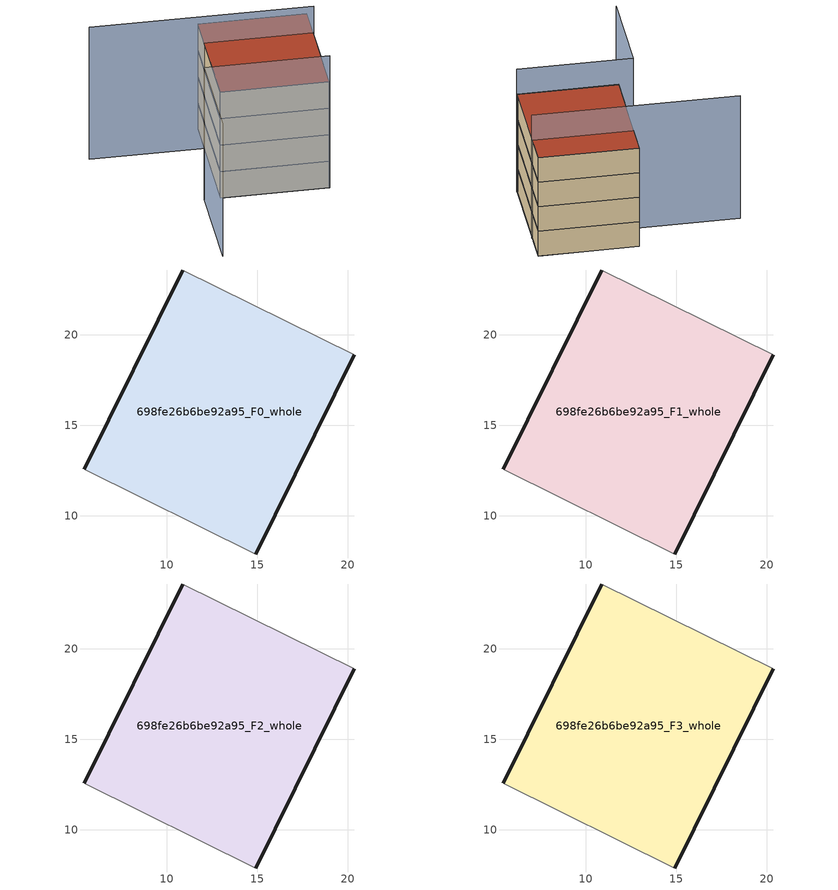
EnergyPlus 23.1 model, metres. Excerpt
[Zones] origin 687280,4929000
698fe26b6be92a95_F0_whole
 floor ground (EU_floor_Construction): 14.92,7.89 20.35,18.91 10.9,23.58 5.45,12.56 z0
 wall outside (EU_wall_Construction): 20.35,18.91 14.92,7.89 / 5.45,12.56 10.9,23.58 z0:3
 wall adiabatic (EU_wall_Construction): 10.9,23.58 20.35,18.91 / 14.92,7.89 5.45,12.56 z0:3
698fe26b6be92a95_F1_whole
 floor to 698fe26b6be92a95_F0_whole (EU_floor_Construction): 14.92,7.89 20.35,18.91 10.9,23.58 5.45,12.56 z3
 wall outside (EU_wall_Construction): 20.35,18.91 14.92,7.89 / 5.45,12.56 10.9,23.58 z3:6
 wall adiabatic (EU_wall_Construction): 10.9,23.58 20.35,18.91 / 14.92,7.89 5.45,12.56 z3:6
698fe26b6be92a95_F2_whole
 floor to 698fe26b6be92a95_F1_whole (EU_floor_Construction): 14.92,7.89 20.35,18.91 10.9,23.58 5.45,12.56 z6
 wall outside (EU_wall_Construction): 20.35,18.91 14.92,7.89 / 5.45,12.56 10.9,23.58 z6:9
 wall adiabatic (EU_wall_Construction): 10.9,23.58 20.35,18.91 / 14.92,7.89 5.45,12.56 z6:9
698fe26b6be92a95_F3_whole
 floor to 698fe26b6be92a95_F2_whole (EU_floor_Construction): 14.92,7.89 20.35,18.91 10.9,23.58 5.45,12.56 z9
 wall outside (EU_wall_Construction): 20.35,18.91 14.92,7.89 / 5.45,12.56 10.9,23.58 z9:12
 wall adiabatic (EU_wall_Construction): 10.9,23.58 20.35,18.91 / 14.92,7.89 5.45,12.56 z9:12
 roof outside (EU_roof_Construction): 20.35,18.91 14.92,7.89 5.45,12.56 10.9,23.58 z12
shading: -0.38,4.18 4.05,13.18 / 4.05,13.18 14.94,7.82 / 18.88,15.8 -0.59,25.43 z0:15
[Building]
EU S2 Campaign: North Axis=0; Terrain=City; Solar Distribution=FullExterior
[Site:Location]
Bologna: Latitude=44.5; Longitude=11.25; Time Zone=1; Elevation=37
[SizingPeriod:WeatherFileDays]
AnnualSizingPeriod: Begin Month=1; Begin Day of Month=1; End Month=12; End Day of Month=31; Day of Week for Start Day=Monday; Use Weather File Daylight Saving Period=No; Use Weather File Rain and Snow Indicators=No
[MATERIAL]
EU_InternalMass_Material: Roughness=MediumRough; Thickness=0.1; Conductivity=1; Density=1800; Specific Heat=900; Thermal Absorptance=0.9; Solar Absorptance=0.7; Visible Absorptance=0.7
[MATERIAL:NOMASS] Roughness=MediumRough; Thermal Absorptance=0.9; Solar Absorptance=0.7; Visible Absorptance=0.7
Name | Thermal Resistance
EU_wall_NoMass | 0.937881
EU_roof_NoMass | 0.548572
EU_floor_NoMass | 0.71348
[CONSTRUCTION]
EU_wall_Construction: EU_wall_NoMass
EU_roof_Construction: EU_roof_NoMass
EU_floor_Construction: EU_floor_NoMass
EU_InternalMass_Construction: EU_InternalMass_Material
[ZONE] Type=1; Multiplier=1; Ceiling Height=autocalculate; Volume=388.885; Floor Area=autocalculate; Part of Total Floor Area=Yes
698fe26b6be92a95_F0_whole; 698fe26b6be92a95_F1_whole; 698fe26b6be92a95_F2_whole; 698fe26b6be92a95_F3_whole
[INTERNALMASS] Construction=EU_InternalMass_Construction; Surface Area=129.628
Name | Zone or ZoneList
698fe26b6be92a95_F0_whole_EU_InternalMass | 698fe26b6be92a95_F0_whole
698fe26b6be92a95_F1_whole_EU_InternalMass | 698fe26b6be92a95_F1_whole
698fe26b6be92a95_F2_whole_EU_InternalMass | 698fe26b6be92a95_F2_whole
698fe26b6be92a95_F3_whole_EU_InternalMass | 698fe26b6be92a95_F3_whole
[OTHEREQUIPMENT] Fuel Type=Electricity; Design Level Calculation Method=Watts/Area; Power per Zone Floor Area=1; Fraction Latent=0; Fraction Radiant=0; Fraction Lost=0; Carbon Dioxide Generation Rate=0; EndUse Subcategory=EU_Step8_InternalGains
Name | Zone or ZoneList or Space or SpaceList | Schedule
EU_Step8_InternalGain_698fe26b6be92a95_F0_whole_f000 | 698fe26b6be92a95_F0_whole | EU_Step8_GainSchedule_698fe26b6be92a95_F0_whole_f000
EU_Step8_InternalGain_698fe26b6be92a95_F1_whole_f000 | 698fe26b6be92a95_F1_whole | EU_Step8_GainSchedule_698fe26b6be92a95_F1_whole_f000
EU_Step8_InternalGain_698fe26b6be92a95_F2_whole_f000 | 698fe26b6be92a95_F2_whole | EU_Step8_GainSchedule_698fe26b6be92a95_F2_whole_f000
EU_Step8_InternalGain_698fe26b6be92a95_F3_whole_f000 | 698fe26b6be92a95_F3_whole | EU_Step8_GainSchedule_698fe26b6be92a95_F3_whole_f000
[ZONEVENTILATION:DESIGNFLOWRATE] Schedule=EU_AlwaysOn; Design Flow Rate Calculation Method=AirChanges/Hour; Air Changes per Hour=0.687892; Ventilation Type=Natural; Fan Pressure Rise=0; Fan Total Efficiency=1; Constant Term Coefficient=1; Temperature Term Coefficient=0; Velocity Term Coefficient=0; Velocity Squared Term Coefficient=0; Minimum Indoor Temperature=-100; Maximum Indoor Temperature=100; Delta Temperature=-100; Minimum Outdoor Temperature=-100; Maximum Outdoor Temperature=100; Maximum Wind Speed=40
Name | Zone or ZoneList or Space or SpaceList
EU_ConstantAir_698fe26b6be92a95_F0_whole | 698fe26b6be92a95_F0_whole
EU_ConstantAir_698fe26b6be92a95_F1_whole | 698fe26b6be92a95_F1_whole
EU_ConstantAir_698fe26b6be92a95_F2_whole | 698fe26b6be92a95_F2_whole
EU_ConstantAir_698fe26b6be92a95_F3_whole | 698fe26b6be92a95_F3_whole
[HVACTEMPLATE:THERMOSTAT] Constant Heating Setpoint=20; Constant Cooling Setpoint=50
EU_HeatOnly_698fe26b6be92a95_F0_whole; EU_HeatOnly_698fe26b6be92a95_F1_whole; EU_HeatOnly_698fe26b6be92a95_F2_whole; EU_HeatOnly_698fe26b6be92a95_F3_whole
[HVACTEMPLATE:ZONE:IDEALLOADSAIRSYSTEM] System Availability Schedule=EU_AlwaysOn; Maximum Heating Supply Air Temperature=50; Minimum Cooling Supply Air Temperature=13; Maximum Heating Supply Air Humidity Ratio=0.0156; Minimum Cooling Supply Air Humidity Ratio=0.0077; Heating Limit=NoLimit; Cooling Limit=NoLimit; Heating Availability Schedule=EU_AlwaysOn; Cooling Availability Schedule=EU_CoolingOff; Dehumidification Control Type=ConstantSensibleHeatRatio; Cooling Sensible Heat Ratio=0.7; Dehumidification Setpoint=60; Humidification Control Type=None; Humidification Setpoint=30; Outdoor Air Method=None; Outdoor Air Flow Rate per Person=0.00944; Outdoor Air Flow Rate per Zone Floor Area=0; Outdoor Air Flow Rate per Zone=0; Demand Controlled Ventilation Type=None; Outdoor Air Economizer Type=NoEconomizer; Heat Recovery Type=None; Sensible Heat Recovery Effectiveness=0.7; Latent Heat Recovery Effectiveness=0.65
Name | Template Thermostat
698fe26b6be92a95_F0_whole | EU_HeatOnly_698fe26b6be92a95_F0_whole
698fe26b6be92a95_F1_whole | EU_HeatOnly_698fe26b6be92a95_F1_whole
698fe26b6be92a95_F2_whole | EU_HeatOnly_698fe26b6be92a95_F2_whole
698fe26b6be92a95_F3_whole | EU_HeatOnly_698fe26b6be92a95_F3_whole
[SIZING:ZONE] Zone Cooling Design Supply Air Temperature Input Method=SupplyAirTemperature; Zone Cooling Design Supply Air Temperature=13; Zone Heating Design Supply Air Temperature Input Method=SupplyAirTemperature; Zone Heating Design Supply Air Temperature=50; Zone Cooling Design Supply Air Humidity Ratio=0.008; Zone Heating Design Supply Air Humidity Ratio=0.008; Cooling Design Air Flow Method=DesignDay; Cooling Design Air Flow Rate=0; Cooling Minimum Air Flow per Zone Floor Area=0.000762; Cooling Minimum Air Flow=0; Cooling Minimum Air Flow Fraction=0.2; Heating Design Air Flow Method=DesignDay; Heating Design Air Flow Rate=0; Heating Maximum Air Flow per Zone Floor Area=0.002032; Heating Maximum Air Flow=0.141576; Heating Maximum Air Flow Fraction=0.3; Account for Dedicated Outdoor Air System=No; Dedicated Outdoor Air System Control Strategy=NeutralSupplyAir; Dedicated Outdoor Air Low Setpoint Temperature for Design=autosize; Dedicated Outdoor Air High Setpoint Temperature for Design=autosize; Zone Load Sizing Method=Sensible Load Only No Latent Load; Zone Latent Cooling Design Supply Air Humidity Ratio Input Method=HumidityRatioDifference; Zone Cooling Design Supply Air Humidity Ratio Difference=0.005; Zone Latent Heating Design Supply Air Humidity Ratio Input Method=HumidityRatioDifference; Zone Humidification Design Supply Air Humidity Ratio Difference=0.005
698fe26b6be92a95_F0_whole; 698fe26b6be92a95_F1_whole; 698fe26b6be92a95_F2_whole; 698fe26b6be92a95_F3_whole
[SCHEDULE:CONSTANT]
Name | Hourly Value
EU_AlwaysOn | 1
EU_CoolingOff | 0
[SCHEDULE:FILE] Column Number=1; Rows to Skip at Top=0; Number of Hours of Data=8760; Column Separator=Comma; Interpolate to Timestep=No; Minutes per Item=60; Adjust Schedule for Daylight Savings=Yes
Name | File
EU_Step8_GainSchedule_698fe26b6be92a95_F0_whole_f000 | ../../schedules/698fe26b6be92a95/698fe26b6be92a95_F0_whole_f000_gain.csv
EU_Step8_GainSchedule_698fe26b6be92a95_F1_whole_f000 | ../../schedules/698fe26b6be92a95/698fe26b6be92a95_F1_whole_f000_gain.csv
EU_Step8_GainSchedule_698fe26b6be92a95_F2_whole_f000 | ../../schedules/698fe26b6be92a95/698fe26b6be92a95_F2_whole_f000_gain.csv
EU_Step8_GainSchedule_698fe26b6be92a95_F3_whole_f000 | ../../schedules/698fe26b6be92a95/698fe26b6be92a95_F3_whole_f000_gain.csv
